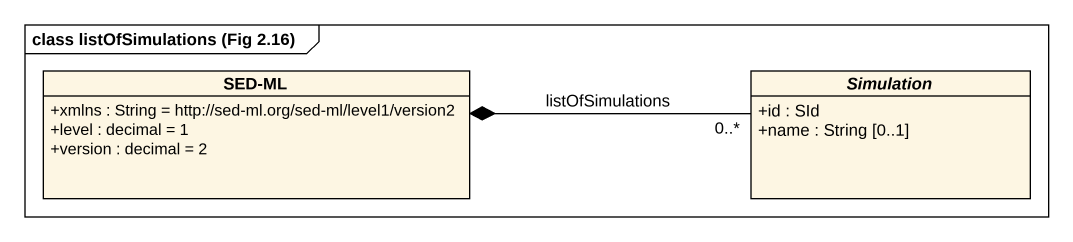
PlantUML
@startuml
mainframe class listOfSimulations (Fig 2.16)
hide circle
hide empty members
skinparam classAttributeIconSize 0
class "SED-ML" as SED_ML {
  +xmlns : String = http://sed-ml.org/sed-ml/level1/version2
  +level : decimal = 1
  +version : decimal = 2
}
abstract class Simulation {
  +id : SId
  +name : String [0..1]
}
SED_ML *-right- "0..*" Simulation : listOfSimulations
@enduml
